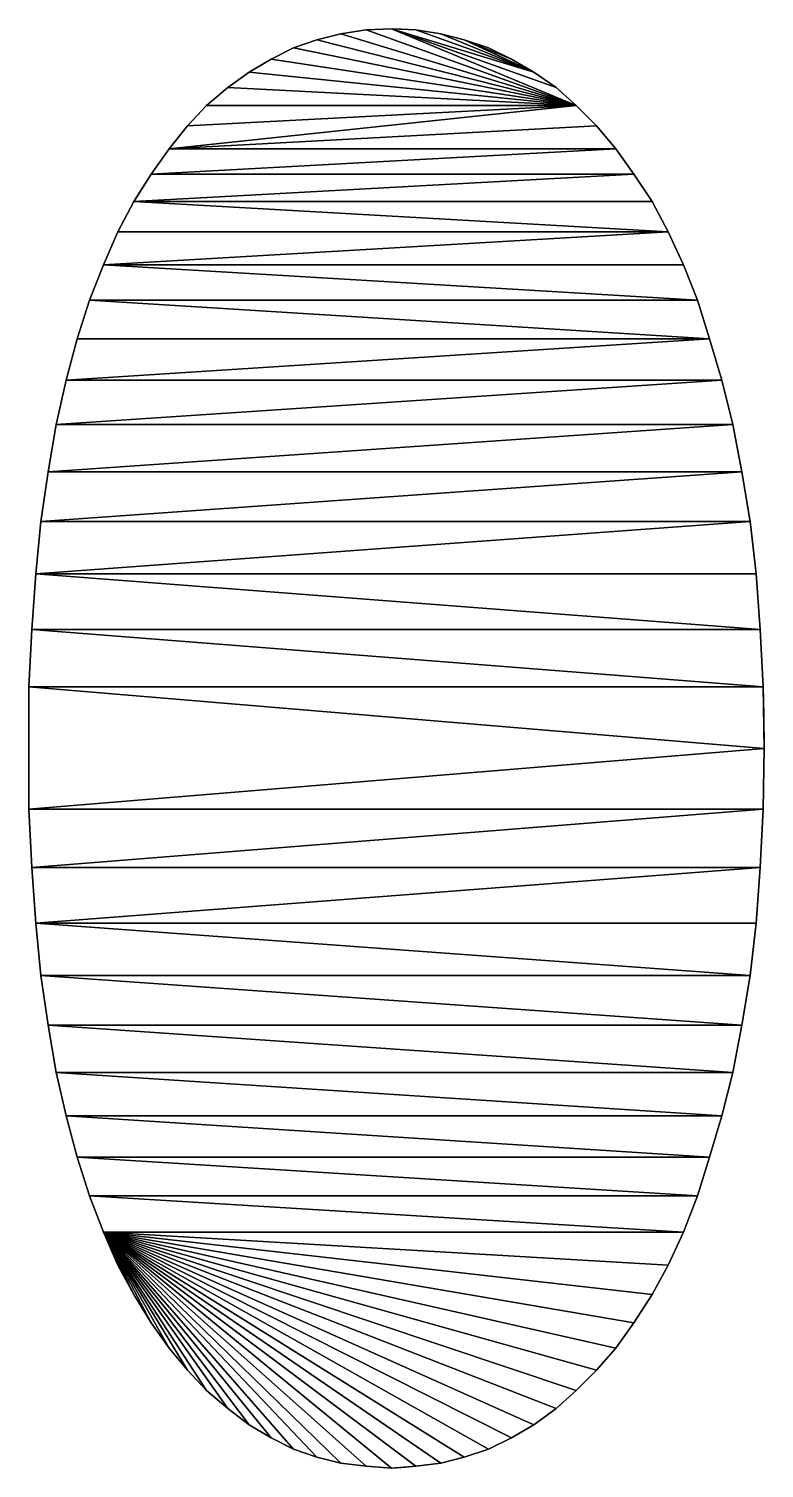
# Model space of a CAD drawing. Extents: x -29.1 to 29.1, y -25 to 25.
# Drawn here: x -7.025 to -6.297, y -8.426 to -7 of the extents above; entities that cross this region are included whole.
import ezdxf

# ---------------------------------------------------------------- set-up
doc = ezdxf.new("R2010")
doc.units = 0
doc.header["$MEASUREMENT"] = 0
doc.layers.add('ConstrLine', color=7, linetype='Continuous')
doc.layers.add('ObjLayer', color=2, linetype='Continuous')

msp = doc.modelspace()

# ---------------------------------------------------------------- linework, layer by layer
at = {"layer": 'ConstrLine'}
for points in [[(-6.716, -7.005, 5), (-6.483, -7.076, 5), (-6.691, -7.001, 5)], [(-6.716, -7.005, 4), (-6.716, -7.005, 5), (-6.691, -7.001, 5)], [(-6.716, -7.005, 4), (-6.691, -7.001, 5), (-6.691, -7.001, 4)], [(-6.666, -7, 5), (-6.691, -7.001, 5), (-6.483, -7.076, 5)], [(-6.691, -7.001, 4), (-6.691, -7.001, 5), (-6.666, -7, 5)], [(-6.691, -7.001, 4), (-6.666, -7, 5), (-6.666, -7, 4)], [(-6.483, -7.076, 5), (-6.503, -7.058, 5), (-6.666, -7, 5)], [(-6.503, -7.058, 5), (-6.525, -7.043, 5), (-6.666, -7, 5)], [(-6.642, -7.001, 5), (-6.666, -7, 5), (-6.525, -7.043, 5)], [(-6.656, -7.0004, 4), (-6.666, -7, 4), (-6.666, -7, 5)], [(-6.666, -7, 5), (-6.642, -7.001, 5), (-6.656, -7.0004, 4)], [(-6.642, -7.001, 4), (-6.656, -7.0004, 4), (-6.642, -7.001, 5)], [(-6.642, -7.001, 5), (-6.525, -7.043, 5), (-6.617, -7.005, 5)], [(-6.617, -7.005, 4), (-6.642, -7.001, 4), (-6.642, -7.001, 5)], [(-6.617, -7.005, 4), (-6.642, -7.001, 5), (-6.617, -7.005, 5)], [(-6.763, -7.019, 5), (-6.483, -7.076, 5), (-6.74, -7.011, 5)], [(-6.763, -7.019, 4), (-6.763, -7.019, 5), (-6.74, -7.011, 5)], [(-6.763, -7.019, 4), (-6.74, -7.011, 5), (-6.74, -7.011, 4)], [(-6.74, -7.011, 5), (-6.483, -7.076, 5), (-6.716, -7.005, 5)], [(-6.74, -7.011, 4), (-6.74, -7.011, 5), (-6.716, -7.005, 5)], [(-6.74, -7.011, 4), (-6.716, -7.005, 5), (-6.716, -7.005, 4)], [(-6.617, -7.005, 5), (-6.525, -7.043, 5), (-6.594, -7.011, 5)], [(-6.594, -7.011, 4), (-6.617, -7.005, 4), (-6.617, -7.005, 5)], [(-6.594, -7.011, 4), (-6.617, -7.005, 5), (-6.594, -7.011, 5)], [(-6.547, -7.03, 5), (-6.594, -7.011, 5), (-6.525, -7.043, 5)], [(-6.57, -7.019, 5), (-6.594, -7.011, 5), (-6.547, -7.03, 5)], [(-6.57, -7.019, 4), (-6.594, -7.011, 4), (-6.594, -7.011, 5)], [(-6.57, -7.019, 4), (-6.594, -7.011, 5), (-6.57, -7.019, 5)], [(-6.807, -7.043, 5), (-6.483, -7.076, 5), (-6.785, -7.03, 5)], [(-6.807, -7.043, 4), (-6.807, -7.043, 5), (-6.785, -7.03, 5)], [(-6.807, -7.043, 4), (-6.785, -7.03, 5), (-6.785, -7.03, 4)], [(-6.785, -7.03, 5), (-6.483, -7.076, 5), (-6.763, -7.019, 5)], [(-6.785, -7.03, 4), (-6.785, -7.03, 5), (-6.763, -7.019, 5)], [(-6.785, -7.03, 4), (-6.763, -7.019, 5), (-6.763, -7.019, 4)], [(-6.547, -7.03, 4), (-6.57, -7.019, 4), (-6.57, -7.019, 5)], [(-6.547, -7.03, 4), (-6.57, -7.019, 5), (-6.547, -7.03, 5)], [(-6.525, -7.043, 4), (-6.547, -7.03, 4), (-6.547, -7.03, 5)], [(-6.525, -7.043, 4), (-6.547, -7.03, 5), (-6.525, -7.043, 5)], [(-6.828, -7.058, 5), (-6.483, -7.076, 5), (-6.807, -7.043, 5)], [(-6.828, -7.058, 4), (-6.828, -7.058, 5), (-6.807, -7.043, 5)], [(-6.828, -7.058, 4), (-6.807, -7.043, 5), (-6.807, -7.043, 4)], [(-6.503, -7.058, 4), (-6.525, -7.043, 4), (-6.525, -7.043, 5)], [(-6.503, -7.058, 4), (-6.525, -7.043, 5), (-6.503, -7.058, 5)], [(-6.849, -7.076, 5), (-6.483, -7.076, 5), (-6.828, -7.058, 5)], [(-6.849, -7.076, 4), (-6.849, -7.076, 5), (-6.828, -7.058, 5)], [(-6.849, -7.076, 4), (-6.828, -7.058, 5), (-6.828, -7.058, 4)], [(-6.483, -7.076, 4), (-6.503, -7.058, 4), (-6.503, -7.058, 5)], [(-6.483, -7.076, 4), (-6.503, -7.058, 5), (-6.483, -7.076, 5)], [(-6.886, -7.119, 5), (-6.483, -7.076, 5), (-6.868, -7.096, 5)], [(-6.483, -7.076, 5), (-6.886, -7.119, 5), (-6.463, -7.096, 5)], [(-6.868, -7.096, 5), (-6.483, -7.076, 5), (-6.849, -7.076, 5)], [(-6.849, -7.076, 4), (-6.868, -7.096, 4), (-6.868, -7.096, 5)], [(-6.849, -7.076, 4), (-6.868, -7.096, 5), (-6.849, -7.076, 5)], [(-6.463, -7.096, 4), (-6.483, -7.076, 4), (-6.483, -7.076, 5)], [(-6.463, -7.096, 4), (-6.483, -7.076, 5), (-6.463, -7.096, 5)], [(-6.463, -7.096, 5), (-6.886, -7.119, 5), (-6.444, -7.119, 5)], [(-6.868, -7.096, 4), (-6.886, -7.119, 4), (-6.886, -7.119, 5)], [(-6.868, -7.096, 4), (-6.886, -7.119, 5), (-6.868, -7.096, 5)], [(-6.444, -7.119, 4), (-6.463, -7.096, 4), (-6.463, -7.096, 5)], [(-6.444, -7.119, 4), (-6.463, -7.096, 5), (-6.444, -7.119, 5)], [(-6.904, -7.144, 5), (-6.444, -7.119, 5), (-6.886, -7.119, 5)], [(-6.426, -7.144, 5), (-6.444, -7.119, 5), (-6.904, -7.144, 5)], [(-6.886, -7.119, 4), (-6.904, -7.144, 4), (-6.904, -7.144, 5)], [(-6.886, -7.119, 4), (-6.904, -7.144, 5), (-6.886, -7.119, 5)], [(-6.426, -7.144, 4), (-6.444, -7.119, 4), (-6.444, -7.119, 5)], [(-6.426, -7.144, 4), (-6.444, -7.119, 5), (-6.426, -7.144, 5)], [(-6.408, -7.171, 5), (-6.426, -7.144, 5), (-6.921, -7.171, 5)], [(-6.904, -7.144, 5), (-6.921, -7.171, 5), (-6.426, -7.144, 5)], [(-6.9191, -7.168, 4), (-6.921, -7.171, 5), (-6.904, -7.144, 5)], [(-6.904, -7.144, 4), (-6.9191, -7.168, 4), (-6.904, -7.144, 5)], [(-6.41, -7.168, 4), (-6.426, -7.144, 4), (-6.426, -7.144, 5)], [(-6.426, -7.144, 5), (-6.408, -7.171, 5), (-6.41, -7.168, 4)], [(-6.921, -7.171, 5), (-6.937, -7.201, 5), (-6.392, -7.201, 5)], [(-6.921, -7.171, 4), (-6.937, -7.201, 4), (-6.937, -7.201, 5)], [(-6.921, -7.171, 4), (-6.937, -7.201, 5), (-6.921, -7.171, 5)], [(-6.9191, -7.168, 4), (-6.921, -7.171, 4), (-6.921, -7.171, 5)], [(-6.392, -7.201, 5), (-6.408, -7.171, 5), (-6.921, -7.171, 5)], [(-6.408, -7.171, 4), (-6.41, -7.168, 4), (-6.408, -7.171, 5)], [(-6.408, -7.171, 4), (-6.408, -7.171, 5), (-6.392, -7.201, 5)], [(-6.408, -7.171, 4), (-6.392, -7.201, 5), (-6.392, -7.201, 4)], [(-6.377, -7.234, 5), (-6.392, -7.201, 5), (-6.951, -7.234, 5)], [(-6.937, -7.201, 5), (-6.951, -7.234, 5), (-6.392, -7.201, 5)], [(-6.937, -7.201, 4), (-6.951, -7.234, 4), (-6.951, -7.234, 5)], [(-6.937, -7.201, 4), (-6.951, -7.234, 5), (-6.937, -7.201, 5)], [(-6.392, -7.201, 4), (-6.392, -7.201, 5), (-6.377, -7.234, 5)], [(-6.392, -7.201, 4), (-6.377, -7.234, 5), (-6.377, -7.234, 4)], [(-6.951, -7.234, 5), (-6.965, -7.269, 5), (-6.363, -7.269, 5)], [(-6.951, -7.234, 4), (-6.965, -7.269, 4), (-6.965, -7.269, 5)], [(-6.951, -7.234, 4), (-6.965, -7.269, 5), (-6.951, -7.234, 5)], [(-6.363, -7.269, 5), (-6.377, -7.234, 5), (-6.951, -7.234, 5)], [(-6.377, -7.234, 4), (-6.377, -7.234, 5), (-6.363, -7.269, 5)], [(-6.377, -7.234, 4), (-6.363, -7.269, 5), (-6.363, -7.269, 4)], [(-6.965, -7.269, 5), (-6.977, -7.307, 5), (-6.351, -7.307, 5)], [(-6.965, -7.269, 4), (-6.977, -7.307, 4), (-6.977, -7.307, 5)], [(-6.965, -7.269, 4), (-6.977, -7.307, 5), (-6.965, -7.269, 5)], [(-6.351, -7.307, 5), (-6.363, -7.269, 5), (-6.965, -7.269, 5)], [(-6.363, -7.269, 4), (-6.363, -7.269, 5), (-6.351, -7.307, 5)], [(-6.363, -7.269, 4), (-6.351, -7.307, 5), (-6.351, -7.307, 4)], [(-6.977, -7.307, 5), (-6.988, -7.348, 5), (-6.351, -7.307, 5)], [(-6.339, -7.348, 5), (-6.351, -7.307, 5), (-6.988, -7.348, 5)], [(-6.977, -7.307, 4), (-6.988, -7.348, 4), (-6.988, -7.348, 5)], [(-6.977, -7.307, 4), (-6.988, -7.348, 5), (-6.977, -7.307, 5)], [(-6.351, -7.307, 4), (-6.351, -7.307, 5), (-6.339, -7.348, 5)], [(-6.351, -7.307, 4), (-6.339, -7.348, 5), (-6.339, -7.348, 4)], [(-6.328, -7.392, 5), (-6.339, -7.348, 5), (-6.998, -7.392, 5)], [(-6.988, -7.348, 5), (-6.998, -7.392, 5), (-6.339, -7.348, 5)], [(-6.988, -7.348, 4), (-6.998, -7.392, 4), (-6.998, -7.392, 5)], [(-6.988, -7.348, 4), (-6.998, -7.392, 5), (-6.988, -7.348, 5)], [(-6.339, -7.348, 4), (-6.339, -7.348, 5), (-6.328, -7.392, 5)], [(-6.339, -7.348, 4), (-6.328, -7.392, 5), (-6.328, -7.392, 4)], [(-6.319, -7.439, 5), (-6.328, -7.392, 5), (-7.006, -7.439, 5)], [(-6.998, -7.392, 5), (-7.006, -7.439, 5), (-6.328, -7.392, 5)], [(-6.998, -7.392, 4), (-7.006, -7.439, 4), (-7.006, -7.439, 5)], [(-6.998, -7.392, 4), (-7.006, -7.439, 5), (-6.998, -7.392, 5)], [(-6.328, -7.392, 4), (-6.328, -7.392, 5), (-6.319, -7.439, 5)], [(-6.328, -7.392, 4), (-6.319, -7.439, 5), (-6.319, -7.439, 4)], [(-7.006, -7.439, 5), (-7.013, -7.488, 5), (-6.319, -7.439, 5)], [(-6.311, -7.488, 5), (-6.319, -7.439, 5), (-7.013, -7.488, 5)], [(-7.006, -7.439, 4), (-7.013, -7.488, 4), (-7.013, -7.488, 5)], [(-7.006, -7.439, 4), (-7.013, -7.488, 5), (-7.006, -7.439, 5)], [(-6.319, -7.439, 4), (-6.319, -7.439, 5), (-6.311, -7.488, 5)], [(-6.319, -7.439, 4), (-6.311, -7.488, 5), (-6.311, -7.488, 4)], [(-7.013, -7.488, 5), (-7.018, -7.54, 5), (-6.311, -7.488, 5)], [(-6.305, -7.54, 5), (-6.311, -7.488, 5), (-7.018, -7.54, 5)], [(-7.013, -7.488, 4), (-7.018, -7.54, 4), (-7.018, -7.54, 5)], [(-7.013, -7.488, 4), (-7.018, -7.54, 5), (-7.013, -7.488, 5)], [(-6.311, -7.488, 4), (-6.311, -7.488, 5), (-6.305, -7.54, 5)], [(-6.311, -7.488, 4), (-6.305, -7.54, 5), (-6.305, -7.54, 4)], [(-7.018, -7.54, 5), (-7.022, -7.595, 5), (-6.301, -7.595, 5)], [(-7.018, -7.54, 4), (-7.022, -7.595, 4), (-7.022, -7.595, 5)], [(-7.018, -7.54, 4), (-7.022, -7.595, 5), (-7.018, -7.54, 5)], [(-6.301, -7.595, 5), (-6.305, -7.54, 5), (-7.018, -7.54, 5)], [(-6.305, -7.54, 4), (-6.305, -7.54, 5), (-6.301, -7.595, 5)], [(-6.305, -7.54, 4), (-6.301, -7.595, 5), (-6.301, -7.595, 4)], [(-7.025, -7.652, 5), (-6.298, -7.652, 5), (-7.022, -7.595, 5)], [(-7.022, -7.595, 4), (-7.025, -7.652, 4), (-7.025, -7.652, 5)], [(-7.022, -7.595, 4), (-7.025, -7.652, 5), (-7.022, -7.595, 5)], [(-6.298, -7.652, 5), (-6.301, -7.595, 5), (-7.022, -7.595, 5)], [(-6.301, -7.595, 4), (-6.301, -7.595, 5), (-6.298, -7.652, 5)], [(-6.301, -7.595, 4), (-6.298, -7.652, 5), (-6.298, -7.652, 4)], [(-7.025, -7.773, 5), (-6.297, -7.713, 5), (-7.025, -7.652, 5)], [(-6.298, -7.652, 5), (-7.025, -7.652, 5), (-6.297, -7.713, 5)], [(-7.025, -7.773, 5), (-7.025, -7.652, 5), (-7.025, -7.773, 4)], [(-7.025, -7.652, 4), (-7.025, -7.773, 4), (-7.025, -7.652, 5)], [(-6.298, -7.652, 4), (-6.298, -7.652, 5), (-6.2975, -7.68, 4)], [(-6.298, -7.652, 5), (-6.297, -7.713, 5), (-6.2975, -7.68, 4)], [(-6.297, -7.713, 4), (-6.2975, -7.68, 4), (-6.297, -7.713, 5)], [(-6.297, -7.713, 5), (-7.025, -7.773, 5), (-6.298, -7.773, 5)], [(-6.297, -7.713, 4), (-6.297, -7.713, 5), (-6.298, -7.773, 5)], [(-6.297, -7.713, 4), (-6.298, -7.773, 5), (-6.298, -7.773, 4)], [(-7.025, -7.773, 5), (-7.022, -7.831, 5), (-6.298, -7.773, 5)], [(-7.025, -7.773, 5), (-7.025, -7.773, 4), (-7.022, -7.831, 4)], [(-7.025, -7.773, 5), (-7.022, -7.831, 4), (-7.022, -7.831, 5)], [(-6.298, -7.773, 5), (-7.022, -7.831, 5), (-6.301, -7.831, 5)], [(-6.298, -7.773, 4), (-6.298, -7.773, 5), (-6.301, -7.831, 5)], [(-6.298, -7.773, 4), (-6.301, -7.831, 5), (-6.301, -7.831, 4)], [(-7.018, -7.886, 5), (-6.301, -7.831, 5), (-7.022, -7.831, 5)], [(-7.022, -7.831, 4), (-7.018, -7.886, 4), (-7.018, -7.886, 5)], [(-7.022, -7.831, 4), (-7.018, -7.886, 5), (-7.022, -7.831, 5)], [(-6.301, -7.831, 5), (-7.018, -7.886, 5), (-6.305, -7.886, 5)], [(-6.301, -7.831, 4), (-6.301, -7.831, 5), (-6.305, -7.886, 5)], [(-6.301, -7.831, 4), (-6.305, -7.886, 5), (-6.305, -7.886, 4)], [(-7.018, -7.886, 5), (-7.013, -7.938, 5), (-6.311, -7.938, 5)], [(-6.305, -7.886, 5), (-7.018, -7.886, 5), (-6.311, -7.938, 5)], [(-7.018, -7.886, 4), (-7.013, -7.938, 4), (-7.013, -7.938, 5)], [(-7.018, -7.886, 4), (-7.013, -7.938, 5), (-7.018, -7.886, 5)], [(-6.305, -7.886, 4), (-6.305, -7.886, 5), (-6.311, -7.938, 5)], [(-6.305, -7.886, 4), (-6.311, -7.938, 5), (-6.311, -7.938, 4)], [(-7.013, -7.938, 5), (-7.006, -7.987, 5), (-6.319, -7.987, 5)], [(-6.319, -7.987, 5), (-6.311, -7.938, 5), (-7.013, -7.938, 5)], [(-7.013, -7.938, 4), (-7.006, -7.987, 4), (-7.006, -7.987, 5)], [(-7.013, -7.938, 4), (-7.006, -7.987, 5), (-7.013, -7.938, 5)], [(-6.311, -7.938, 4), (-6.311, -7.938, 5), (-6.319, -7.987, 5)], [(-6.311, -7.938, 4), (-6.319, -7.987, 5), (-6.319, -7.987, 4)], [(-7.006, -7.987, 5), (-6.998, -8.034, 5), (-6.328, -8.034, 5)], [(-6.328, -8.034, 5), (-6.319, -7.987, 5), (-7.006, -7.987, 5)], [(-7.006, -7.987, 4), (-6.998, -8.034, 4), (-6.998, -8.034, 5)], [(-7.006, -7.987, 4), (-6.998, -8.034, 5), (-7.006, -7.987, 5)], [(-6.319, -7.987, 4), (-6.319, -7.987, 5), (-6.328, -8.034, 5)], [(-6.319, -7.987, 4), (-6.328, -8.034, 5), (-6.328, -8.034, 4)], [(-6.339, -8.077, 5), (-6.328, -8.034, 5), (-6.998, -8.034, 5)], [(-6.998, -8.034, 5), (-6.988, -8.077, 5), (-6.339, -8.077, 5)], [(-6.998, -8.034, 4), (-6.988, -8.077, 4), (-6.988, -8.077, 5)], [(-6.998, -8.034, 4), (-6.988, -8.077, 5), (-6.998, -8.034, 5)], [(-6.328, -8.034, 4), (-6.328, -8.034, 5), (-6.339, -8.077, 5)], [(-6.328, -8.034, 4), (-6.339, -8.077, 5), (-6.339, -8.077, 4)], [(-6.988, -8.077, 5), (-6.977, -8.118, 5), (-6.351, -8.118, 5)], [(-6.351, -8.118, 5), (-6.339, -8.077, 5), (-6.988, -8.077, 5)], [(-6.988, -8.077, 4), (-6.977, -8.118, 4), (-6.977, -8.118, 5)], [(-6.988, -8.077, 4), (-6.977, -8.118, 5), (-6.988, -8.077, 5)], [(-6.339, -8.077, 4), (-6.339, -8.077, 5), (-6.351, -8.118, 5)], [(-6.339, -8.077, 4), (-6.351, -8.118, 5), (-6.351, -8.118, 4)], [(-6.977, -8.118, 5), (-6.965, -8.156, 5), (-6.363, -8.156, 5)], [(-6.363, -8.156, 5), (-6.351, -8.118, 5), (-6.977, -8.118, 5)], [(-6.977, -8.118, 4), (-6.965, -8.156, 4), (-6.965, -8.156, 5)], [(-6.977, -8.118, 4), (-6.965, -8.156, 5), (-6.977, -8.118, 5)], [(-6.351, -8.118, 4), (-6.351, -8.118, 5), (-6.363, -8.156, 5)], [(-6.351, -8.118, 4), (-6.363, -8.156, 5), (-6.363, -8.156, 4)], [(-6.965, -8.156, 5), (-6.951, -8.192, 5), (-6.377, -8.192, 5)], [(-6.377, -8.192, 5), (-6.363, -8.156, 5), (-6.965, -8.156, 5)], [(-6.965, -8.156, 4), (-6.951, -8.192, 4), (-6.951, -8.192, 5)], [(-6.965, -8.156, 4), (-6.951, -8.192, 5), (-6.965, -8.156, 5)], [(-6.363, -8.156, 4), (-6.363, -8.156, 5), (-6.377, -8.192, 5)], [(-6.363, -8.156, 4), (-6.377, -8.192, 5), (-6.377, -8.192, 4)], [(-6.594, -8.415, 5), (-6.57, -8.407, 5), (-6.951, -8.192, 5)], [(-6.57, -8.407, 5), (-6.547, -8.396, 5), (-6.951, -8.192, 5)], [(-6.547, -8.396, 5), (-6.525, -8.383, 5), (-6.951, -8.192, 5)], [(-6.525, -8.383, 5), (-6.503, -8.367, 5), (-6.951, -8.192, 5)], [(-6.642, -8.424, 5), (-6.617, -8.421, 5), (-6.951, -8.192, 5)], [(-6.666, -8.426, 5), (-6.642, -8.424, 5), (-6.951, -8.192, 5)], [(-6.951, -8.192, 5), (-6.937, -8.225, 5), (-6.921, -8.254, 5)], [(-6.951, -8.192, 5), (-6.921, -8.254, 5), (-6.904, -8.282, 5)], [(-6.951, -8.192, 5), (-6.904, -8.282, 5), (-6.886, -8.307, 5)], [(-6.951, -8.192, 5), (-6.886, -8.307, 5), (-6.868, -8.329, 5)], [(-6.951, -8.192, 5), (-6.868, -8.329, 5), (-6.849, -8.349, 5)], [(-6.951, -8.192, 5), (-6.849, -8.349, 5), (-6.828, -8.367, 5)], [(-6.951, -8.192, 5), (-6.828, -8.367, 5), (-6.807, -8.383, 5)], [(-6.951, -8.192, 5), (-6.807, -8.383, 5), (-6.785, -8.396, 5)], [(-6.951, -8.192, 5), (-6.785, -8.396, 5), (-6.763, -8.407, 5)], [(-6.951, -8.192, 5), (-6.763, -8.407, 5), (-6.74, -8.415, 5)], [(-6.951, -8.192, 5), (-6.74, -8.415, 5), (-6.716, -8.421, 5)], [(-6.951, -8.192, 5), (-6.716, -8.421, 5), (-6.691, -8.424, 5)], [(-6.951, -8.192, 5), (-6.691, -8.424, 5), (-6.666, -8.426, 5)], [(-6.617, -8.421, 5), (-6.594, -8.415, 5), (-6.951, -8.192, 5)], [(-6.503, -8.367, 5), (-6.483, -8.349, 5), (-6.951, -8.192, 5)], [(-6.483, -8.349, 5), (-6.463, -8.329, 5), (-6.951, -8.192, 5)], [(-6.463, -8.329, 5), (-6.444, -8.307, 5), (-6.951, -8.192, 5)], [(-6.444, -8.307, 5), (-6.426, -8.282, 5), (-6.951, -8.192, 5)], [(-6.426, -8.282, 5), (-6.408, -8.254, 5), (-6.951, -8.192, 5)], [(-6.408, -8.254, 5), (-6.392, -8.225, 5), (-6.951, -8.192, 5)], [(-6.392, -8.225, 5), (-6.377, -8.192, 5), (-6.951, -8.192, 5)], [(-6.951, -8.192, 4), (-6.937, -8.225, 4), (-6.937, -8.225, 5)], [(-6.951, -8.192, 4), (-6.937, -8.225, 5), (-6.951, -8.192, 5)], [(-6.377, -8.192, 5), (-6.392, -8.225, 5), (-6.392, -8.225, 4)], [(-6.377, -8.192, 5), (-6.392, -8.225, 4), (-6.377, -8.192, 4)], [(-6.937, -8.225, 4), (-6.921, -8.254, 4), (-6.921, -8.254, 5)], [(-6.937, -8.225, 4), (-6.921, -8.254, 5), (-6.937, -8.225, 5)], [(-6.392, -8.225, 4), (-6.392, -8.225, 5), (-6.408, -8.254, 5)], [(-6.392, -8.225, 4), (-6.408, -8.254, 5), (-6.408, -8.254, 4)], [(-6.921, -8.254, 4), (-6.904, -8.282, 4), (-6.904, -8.282, 5)], [(-6.921, -8.254, 4), (-6.904, -8.282, 5), (-6.921, -8.254, 5)], [(-6.408, -8.254, 4), (-6.408, -8.254, 5), (-6.426, -8.282, 5)], [(-6.408, -8.254, 4), (-6.426, -8.282, 5), (-6.426, -8.282, 4)], [(-6.904, -8.282, 4), (-6.886, -8.307, 4), (-6.886, -8.307, 5)], [(-6.904, -8.282, 4), (-6.886, -8.307, 5), (-6.904, -8.282, 5)], [(-6.426, -8.282, 4), (-6.426, -8.282, 5), (-6.444, -8.307, 5)], [(-6.426, -8.282, 4), (-6.444, -8.307, 5), (-6.444, -8.307, 4)], [(-6.886, -8.307, 4), (-6.868, -8.329, 4), (-6.868, -8.329, 5)], [(-6.886, -8.307, 4), (-6.868, -8.329, 5), (-6.886, -8.307, 5)], [(-6.444, -8.307, 4), (-6.444, -8.307, 5), (-6.463, -8.329, 5)], [(-6.444, -8.307, 4), (-6.463, -8.329, 5), (-6.463, -8.329, 4)], [(-6.868, -8.329, 4), (-6.849, -8.349, 4), (-6.849, -8.349, 5)], [(-6.868, -8.329, 4), (-6.849, -8.349, 5), (-6.868, -8.329, 5)], [(-6.483, -8.349, 4), (-6.463, -8.329, 4), (-6.463, -8.329, 5)], [(-6.483, -8.349, 4), (-6.463, -8.329, 5), (-6.483, -8.349, 5)], [(-6.849, -8.349, 4), (-6.828, -8.367, 4), (-6.828, -8.367, 5)], [(-6.849, -8.349, 4), (-6.828, -8.367, 5), (-6.849, -8.349, 5)], [(-6.503, -8.367, 4), (-6.483, -8.349, 4), (-6.483, -8.349, 5)], [(-6.503, -8.367, 4), (-6.483, -8.349, 5), (-6.503, -8.367, 5)], [(-6.828, -8.367, 4), (-6.807, -8.383, 4), (-6.807, -8.383, 5)], [(-6.828, -8.367, 4), (-6.807, -8.383, 5), (-6.828, -8.367, 5)], [(-6.525, -8.383, 4), (-6.503, -8.367, 4), (-6.503, -8.367, 5)], [(-6.525, -8.383, 4), (-6.503, -8.367, 5), (-6.525, -8.383, 5)], [(-6.807, -8.383, 4), (-6.785, -8.396, 4), (-6.785, -8.396, 5)], [(-6.807, -8.383, 4), (-6.785, -8.396, 5), (-6.807, -8.383, 5)], [(-6.547, -8.396, 4), (-6.525, -8.383, 4), (-6.525, -8.383, 5)], [(-6.547, -8.396, 4), (-6.525, -8.383, 5), (-6.547, -8.396, 5)], [(-6.785, -8.396, 4), (-6.763, -8.407, 4), (-6.763, -8.407, 5)], [(-6.785, -8.396, 4), (-6.763, -8.407, 5), (-6.785, -8.396, 5)], [(-6.57, -8.407, 4), (-6.547, -8.396, 4), (-6.547, -8.396, 5)], [(-6.57, -8.407, 4), (-6.547, -8.396, 5), (-6.57, -8.407, 5)], [(-6.763, -8.407, 4), (-6.74, -8.415, 4), (-6.74, -8.415, 5)], [(-6.763, -8.407, 4), (-6.74, -8.415, 5), (-6.763, -8.407, 5)], [(-6.594, -8.415, 4), (-6.57, -8.407, 4), (-6.57, -8.407, 5)], [(-6.594, -8.415, 4), (-6.57, -8.407, 5), (-6.594, -8.415, 5)], [(-6.74, -8.415, 4), (-6.716, -8.421, 4), (-6.716, -8.421, 5)], [(-6.74, -8.415, 4), (-6.716, -8.421, 5), (-6.74, -8.415, 5)], [(-6.716, -8.421, 4), (-6.691, -8.424, 4), (-6.691, -8.424, 5)], [(-6.716, -8.421, 4), (-6.691, -8.424, 5), (-6.716, -8.421, 5)], [(-6.691, -8.424, 4), (-6.666, -8.426, 4), (-6.666, -8.426, 5)], [(-6.691, -8.424, 4), (-6.666, -8.426, 5), (-6.691, -8.424, 5)], [(-6.656, -8.4252, 4), (-6.642, -8.424, 5), (-6.666, -8.426, 5)], [(-6.666, -8.426, 4), (-6.656, -8.4252, 4), (-6.666, -8.426, 5)], [(-6.656, -8.4252, 4), (-6.642, -8.424, 4), (-6.642, -8.424, 5)], [(-6.642, -8.424, 4), (-6.617, -8.421, 4), (-6.617, -8.421, 5)], [(-6.642, -8.424, 4), (-6.617, -8.421, 5), (-6.642, -8.424, 5)], [(-6.617, -8.421, 4), (-6.594, -8.415, 4), (-6.594, -8.415, 5)], [(-6.617, -8.421, 4), (-6.594, -8.415, 5), (-6.617, -8.421, 5)]]:
    msp.add_3dface(points, dxfattribs=at)
at = {"layer": 'ObjLayer'}
for p, q in [((-6.716, -7.005, 5), (-6.691, -7.001, 5)), ((-6.691, -7.001, 5), (-6.666, -7, 5)), ((-6.666, -7, 5), (-6.642, -7.001, 5)), ((-6.642, -7.001, 5), (-6.617, -7.005, 5)), ((-6.763, -7.019, 5), (-6.74, -7.011, 5)), ((-6.74, -7.011, 5), (-6.716, -7.005, 5)), ((-6.617, -7.005, 5), (-6.594, -7.011, 5)), ((-6.594, -7.011, 5), (-6.57, -7.019, 5)), ((-6.807, -7.043, 5), (-6.785, -7.03, 5)), ((-6.785, -7.03, 5), (-6.763, -7.019, 5)), ((-6.57, -7.019, 5), (-6.547, -7.03, 5)), ((-6.547, -7.03, 5), (-6.525, -7.043, 5)), ((-6.828, -7.058, 5), (-6.807, -7.043, 5)), ((-6.525, -7.043, 5), (-6.503, -7.058, 5)), ((-6.849, -7.076, 5), (-6.828, -7.058, 5)), ((-6.503, -7.058, 5), (-6.483, -7.076, 5)), ((-6.868, -7.096, 5), (-6.849, -7.076, 5)), ((-6.483, -7.076, 5), (-6.463, -7.096, 5)), ((-6.886, -7.119, 5), (-6.868, -7.096, 5)), ((-6.463, -7.096, 5), (-6.444, -7.119, 5)), ((-6.904, -7.144, 5), (-6.886, -7.119, 5)), ((-6.444, -7.119, 5), (-6.426, -7.144, 5)), ((-6.921, -7.171, 5), (-6.904, -7.144, 5)), ((-6.426, -7.144, 5), (-6.408, -7.171, 5)), ((-6.937, -7.201, 5), (-6.921, -7.171, 5)), ((-6.408, -7.171, 5), (-6.392, -7.201, 5)), ((-6.951, -7.234, 5), (-6.937, -7.201, 5)), ((-6.392, -7.201, 5), (-6.377, -7.234, 5)), ((-6.965, -7.269, 5), (-6.951, -7.234, 5)), ((-6.377, -7.234, 5), (-6.363, -7.269, 5)), ((-6.977, -7.307, 5), (-6.965, -7.269, 5)), ((-6.363, -7.269, 5), (-6.351, -7.307, 5)), ((-6.988, -7.348, 5), (-6.977, -7.307, 5)), ((-6.351, -7.307, 5), (-6.339, -7.348, 5)), ((-6.998, -7.392, 5), (-6.988, -7.348, 5)), ((-6.339, -7.348, 5), (-6.328, -7.392, 5)), ((-7.006, -7.439, 5), (-6.998, -7.392, 5)), ((-6.328, -7.392, 5), (-6.319, -7.439, 5)), ((-7.013, -7.488, 5), (-7.006, -7.439, 5)), ((-6.319, -7.439, 5), (-6.311, -7.488, 5)), ((-7.018, -7.54, 5), (-7.013, -7.488, 5)), ((-6.311, -7.488, 5), (-6.305, -7.54, 5)), ((-7.022, -7.595, 5), (-7.018, -7.54, 5)), ((-6.305, -7.54, 5), (-6.301, -7.595, 5)), ((-7.025, -7.652, 5), (-7.022, -7.595, 5)), ((-6.301, -7.595, 5), (-6.298, -7.652, 5)), ((-7.025, -7.773, 5), (-7.025, -7.652, 5)), ((-6.298, -7.652, 5), (-6.297, -7.713, 5)), ((-6.297, -7.713, 5), (-6.298, -7.773, 5)), ((-7.022, -7.831, 5), (-7.025, -7.773, 5)), ((-6.298, -7.773, 5), (-6.301, -7.831, 5)), ((-7.018, -7.886, 5), (-7.022, -7.831, 5)), ((-6.301, -7.831, 5), (-6.305, -7.886, 5)), ((-7.013, -7.938, 5), (-7.018, -7.886, 5)), ((-6.305, -7.886, 5), (-6.311, -7.938, 5)), ((-7.006, -7.987, 5), (-7.013, -7.938, 5)), ((-6.311, -7.938, 5), (-6.319, -7.987, 5)), ((-6.998, -8.034, 5), (-7.006, -7.987, 5)), ((-6.319, -7.987, 5), (-6.328, -8.034, 5)), ((-6.319, -7.987, 5), (-6.319, -7.987, 5)), ((-6.988, -8.077, 5), (-6.998, -8.034, 5)), ((-6.328, -8.034, 5), (-6.339, -8.077, 5)), ((-6.977, -8.118, 5), (-6.988, -8.077, 5)), ((-6.339, -8.077, 5), (-6.351, -8.118, 5)), ((-6.965, -8.156, 5), (-6.977, -8.118, 5)), ((-6.351, -8.118, 5), (-6.363, -8.156, 5)), ((-6.951, -8.192, 5), (-6.965, -8.156, 5)), ((-6.363, -8.156, 5), (-6.377, -8.192, 5)), ((-6.937, -8.225, 5), (-6.951, -8.192, 5)), ((-6.377, -8.192, 5), (-6.392, -8.225, 5)), ((-6.921, -8.254, 5), (-6.937, -8.225, 5)), ((-6.392, -8.225, 5), (-6.408, -8.254, 5)), ((-6.904, -8.282, 5), (-6.921, -8.254, 5)), ((-6.408, -8.254, 5), (-6.426, -8.282, 5)), ((-6.886, -8.307, 5), (-6.904, -8.282, 5)), ((-6.426, -8.282, 5), (-6.444, -8.307, 5)), ((-6.868, -8.329, 5), (-6.886, -8.307, 5)), ((-6.444, -8.307, 5), (-6.463, -8.329, 5)), ((-6.849, -8.349, 5), (-6.868, -8.329, 5)), ((-6.463, -8.329, 5), (-6.483, -8.349, 5)), ((-6.828, -8.367, 5), (-6.849, -8.349, 5)), ((-6.483, -8.349, 5), (-6.503, -8.367, 5)), ((-6.807, -8.383, 5), (-6.828, -8.367, 5)), ((-6.503, -8.367, 5), (-6.525, -8.383, 5)), ((-6.785, -8.396, 5), (-6.807, -8.383, 5)), ((-6.525, -8.383, 5), (-6.547, -8.396, 5)), ((-6.763, -8.407, 5), (-6.785, -8.396, 5)), ((-6.547, -8.396, 5), (-6.57, -8.407, 5)), ((-6.74, -8.415, 5), (-6.763, -8.407, 5)), ((-6.57, -8.407, 5), (-6.594, -8.415, 5)), ((-6.716, -8.421, 5), (-6.74, -8.415, 5)), ((-6.691, -8.424, 5), (-6.716, -8.421, 5)), ((-6.666, -8.426, 5), (-6.691, -8.424, 5)), ((-6.642, -8.424, 5), (-6.666, -8.426, 5)), ((-6.617, -8.421, 5), (-6.642, -8.424, 5)), ((-6.594, -8.415, 5), (-6.617, -8.421, 5))]:
    msp.add_line(p, q, dxfattribs=at)

doc.saveas('drawing.dxf')
